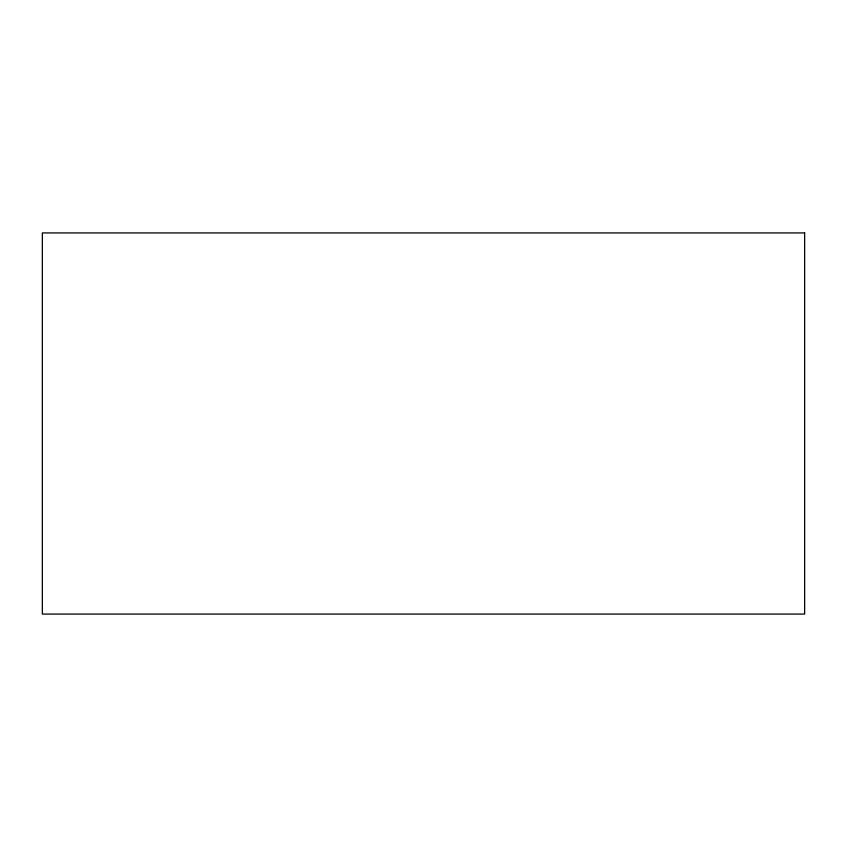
<?xml version="1.0" encoding="UTF-8"?>
<svg xmlns="http://www.w3.org/2000/svg" width="847" height="847" viewBox="0 0 847 847"><rect width="100%" height="100%" fill="white"/><g stroke="black" fill="none" stroke-linecap="round" stroke-linejoin="round"><path stroke-width="1.27" d="M804.65 232.925L42.35 232.925L42.35 614.075L804.65 614.075L804.65 232.925"/></g></svg>
